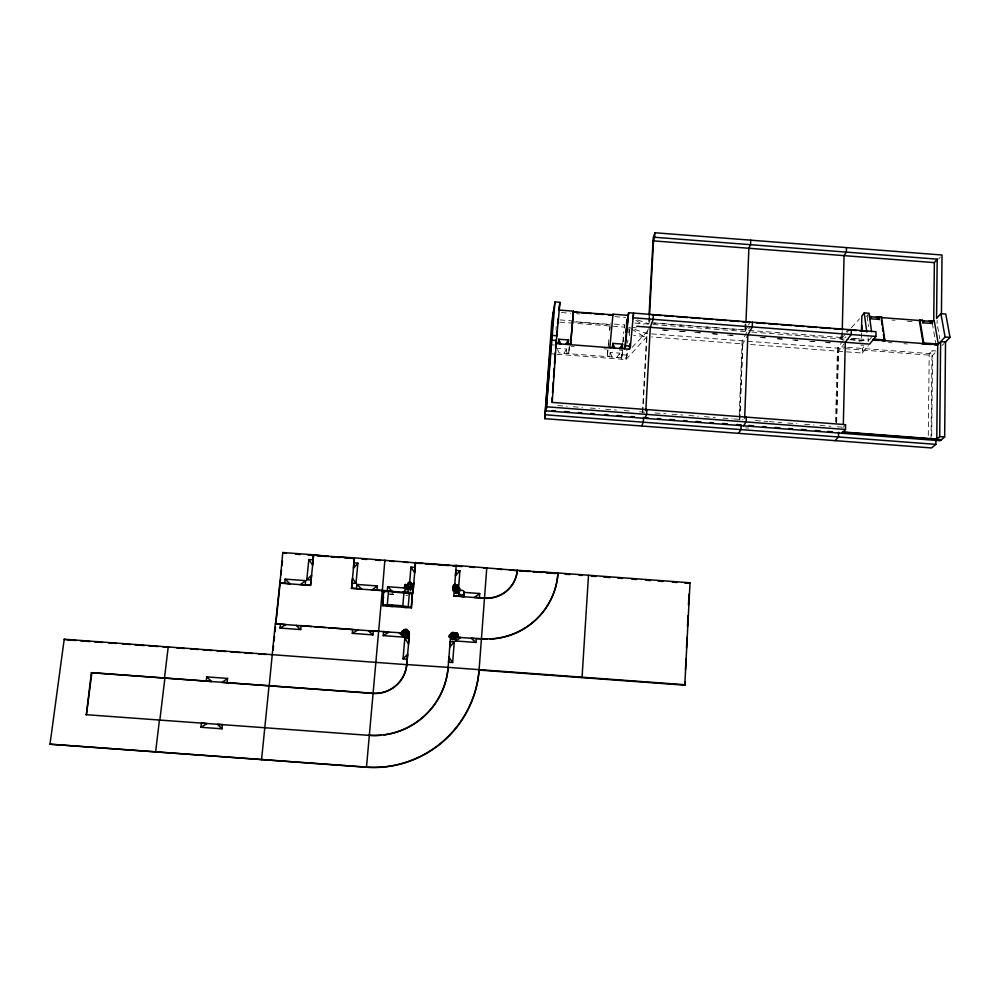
<?xml version="1.0" encoding="UTF-8"?>
<svg xmlns="http://www.w3.org/2000/svg" width="1000" height="1000" viewBox="0 0 1000 1000"><rect width="100%" height="100%" fill="white"/><g stroke="black" fill="none" stroke-linecap="round" stroke-linejoin="round"><path stroke-width="0.75" stroke-dasharray="5 3.75" d="M931.038 439.263L932.013 350.662L936.812 351.025M931.7 435.613L932.575 355.412L935.863 352M937.087 323.525L937.125 320.438M928.275 435.513L929.212 353.587L932.013 350.662M861.462 332.9L861.325 339.038L850.95 338.237M750.512 344.5L862.337 353.05L862.438 348.475L864.163 346.337M841.012 335.988L840.925 339.075L848.5 339.588M841.838 337.863L841.988 331.675M842.225 331.375L842.062 337.55L840.925 339.075L846.112 333.438M835.575 422.137L837.45 348.125L846.012 336.8M836.438 422.612L838.225 351.525M836.663 422.362L838.562 346.65L846.025 347.225M739.225 414.775L742.15 340.825L749.8 327M739.65 419.925L742.638 344.2M739.812 419.663L742.8 343.913L651.612 336.925M745.138 324L744.837 331.7L747.825 326.25M745.913 323.988L745.675 330.163L649.112 322.762L649.45 316.588M642.45 412.075L646.688 333.512L649.5 325.562M642.788 412.575L646.975 336.575L633.7 335.562M648.975 316.625L648.562 324.325L650.512 318.788M557.575 349.487L559.062 352.938L626.487 358.088L627.013 348.875M556 329.55L556.25 326.488M566.725 349.062L563.875 353.3L566.4 352.9L566.725 349.062L557.075 348.325M569.35 346L568.7 353.675L569.338 346.938M388.488 593.913L393.475 594.288L393.562 593.263M607.788 350.475L607.238 356.613L607.962 349.888M608.35 344.35L608.763 339.738M609.6 330.538L610.163 324.412L574.538 321.675M608.1 348.35L608.8 340.675M609.775 329.925L610.062 326.85M610.163 352.388L612.05 356.975L609.812 356.213L610.163 352.388L619.812 353.125L619.45 356.95L616.862 357.35L619.812 353.125M621.213 359.162L622.062 350M622.775 342.362L623.775 331.662M622.438 350.988L621.862 357.137L619.45 356.95M623.3 341.775L623.725 337.175M624.587 327.962L624.875 324.9L610.337 323.775M621.675 357.713L622.9 351.7M557.038 354.275L626.013 359.538L626.725 351.912M627.562 343.038L627.837 340.112M628.775 330.125L629.025 327.45L646.688 333.512L843.587 348.587M626.487 358.088L627.888 350.662M629.288 335.675L630 328.175L628.525 332.812M624.875 324.9L624.2 327.075L575.062 323.312M626.013 359.538L646.975 336.575M748.538 324.938L749.975 322.325M741.975 345.387L747.025 336.337M393.475 594.288L392.125 593.775M846.2 332.038L847.862 329.837M837.325 352.688L844.137 343.775M866.625 316.438L869.05 313.263M871.538 337.212L869.475 339.775L851.25 338.375M862.337 353.05L868.388 345.637M938.6 259.188L940.3 257.087M843.025 427.475L845.612 424.65M847.15 332.3L850.263 328.925M851.3 327.8L859.587 318.775M632.05 347.425L648.688 329.975M942.113 345.538L944.087 343.5M393.462 594.3L389.787 594.263M859.075 341.225L863.637 340.625L863.3 338.038M407.575 595.438L406.062 595.5M850.013 339.688L863.637 340.625M891.862 320.05L894.975 320.288M907.425 321.238L912.087 321.6M561.337 312.55L570.513 313.25M576.638 313.725L579.688 313.95M614.875 316.65L625.575 317.475M653.637 322.9L748.062 330.138M748.787 330.4L845.025 337.788M635 323.1L648.475 324.125M653.062 324.475L747.2 331.7M751.825 332.05L844.25 339.137M850.312 339.6L868.85 341.025M888.512 342.525L891.925 342.788M903.925 343.713L907.3 343.963M559.925 319.913L571.562 320.812M571.375 321.75L610.075 324.725M633.25 327.625L636.237 327.85M663.625 329.95L668.263 330.3M680.612 331.25L685.25 331.6M697.6 332.55L700.688 332.788M713.05 333.738L717.675 334.087M730.037 335.037L733.125 335.275M762.438 337.525L765.525 337.75M777.85 338.7L782.475 339.05M794.812 340L797.887 340.238M811.762 341.3L814.85 341.538M827.188 342.475L830.263 342.713M860.812 345.05L863.838 345.288M559.712 322.137L573.525 323.2M662.3 330L666.963 330.35M679.388 331.3L685.612 331.775M694.925 332.5L699.587 332.85M712.025 333.8L718.238 334.275M727.562 335L732.225 335.35M760.163 337.488L764.812 337.85M777.225 338.8L781.875 339.15M792.738 339.988L797.387 340.337M809.8 341.287L814.45 341.65M825.312 342.488L829.963 342.837M847.513 347.337L933.975 353.95M845.113 348.713L932.575 355.412M551.888 344.812L554.338 345M571.125 346.287L574.237 346.525M603.812 348.775L606.925 349.012M619.375 349.975L622.487 350.213M622.612 354.787L627.463 355.163M566.4 352.9L568.812 353.088M607.4 356.025L609.812 356.213M550.375 353.762L553.975 354.038M557.85 405.575L567.1 406.287M573.263 406.75L582.525 407.45M590.225 408.038L599.487 408.738M605.65 409.2L616.45 410.025M624.163 410.613L631.862 411.188M639.575 411.775L645.75 412.25M655.013 412.95L665.825 413.762M672 414.237L682.812 415.05M688.988 415.525L698.263 416.225M704.438 416.7L715.25 417.512M722.975 418.1L732.237 418.8M733.775 418.925L743.05 419.625M755.387 420.562L767.712 421.5M769.262 421.613L781.587 422.55M787.763 423.013L797.013 423.713M804.712 424.3L813.962 425M820.125 425.475L830.925 426.287M837.087 426.75L843.25 427.225M745.662 427.863L748.725 428.1M637.55 319.9L648.6 323.762M631.512 328.963L646.438 338.088M635.812 320.312L643.4 324.988M937.625 326.6L939.788 338.875M932.312 323.15L935.763 343.113M867.1 315.812L868.55 326.562M868.075 337.925L868.487 340.988"/><path stroke-width="1.5" d="M453.2 590.763C454.425 591.838 454.338 588.513 454.212 590.438M453.188 590.175L457.887 590.575C461.25 591.15 457.562 585.075 459.487 590.212M453.15 589.95L454.2 589.712M453.45 586.888L457.625 587.837L457.6 587.087L453.462 587.475L453.512 585.763M454.25 590.662C455.075 589.375 453.162 585.7 453.162 589.5M453.263 589.75C452.35 587.275 456.2 588.8 453.325 587.688M454.363 587.875L454.35 588.288M454.688 584.1C455.75 586.788 451.413 584.163 455.15 585.05L455.712 585.625L454.688 584.1L454.212 591.587L458.363 591.888L458.3 590.612M936.475 439.35L939.712 436.613L940.638 341.637L945.525 342.013L944.663 436.987L940.212 440.712L546.15 410.85L553.362 311.938M941.438 314.15L942.013 255L654.875 232.75L653.188 238.188L649.062 315.087M652.95 242.662L654.638 237.262L937.188 259.15L934.362 262.625L933.725 321.6L934.287 320.975L928.938 321.225L932.362 323.512L931.9 320.788M937.188 259.15L936.575 318.45L940.913 313.663L945.775 314.037L950 337.375L945.075 342.475M841.975 433.263L845.5 429.462L845.612 424.65L552.2 402.4L556.375 340.5L559.987 302.362L554.963 301.975L551.812 321.525L544.725 418.663L931.562 447.95L935.85 444.363L935.9 439.7M458.55 588.95C458.775 591.688 457.488 590.425 459.438 591.112L459.412 590.1M459.4 590.312L458.413 589.862M458.363 590.262L458.15 587.275L457.375 591.275M459.575 588.15L458.525 588.175L458.45 589.375M459.412 590.825L459.425 589.9M636.763 326.287L869.625 344.125L875.913 336.425L876 331.7L628.6 312.712L624.725 348.212L619.625 348.45L622.625 344.125L612.8 343.375L612.45 347.275L614.712 348.075L612.8 343.375M861.488 331.362L861.825 316.075L864.225 312.887L869.05 313.263L871.575 331.763M838.625 432.262L838.512 436.987L835.113 440.65M842.262 329.825L844.075 255.625M846.462 247.6L846.363 252.113L843.85 255.975M843.325 424.275L845.3 342.262M851.312 329.812L851.2 334.538L845.062 342.562M402.45 633.325L403.537 633.737L403.875 630.25L403.162 633.562L403.512 634.625L404.588 634.012M403.288 632.5L403.488 633.837L403.387 632.5M403.325 631.962C403.75 629.587 401.163 631.788 402.438 633.4M407.275 637L408.438 637.625L407.375 637.325M407.5 636.8C406.675 634.913 409.875 635.425 407.587 635.262M408.537 632.888L407.475 633.55L407.525 632.25M407.75 632.337C406.775 630.65 410.15 631.613 407.65 631.25M407.575 635.763L407.4 635.438M407.612 631.487L407.713 634.038L407.775 631.9L408.825 632.513M408.425 637.4L408.425 637.188M408.512 633.4L408.575 632.337M407.788 632.438L407.775 631.587L407.675 634.212L408.725 634.188L407.688 633.138M412.675 586.05L412.713 587.675L411.675 587.688L411.587 586.763M411.587 586.962L411.662 587.6L411.637 585.962M411.662 585.725L412.812 585.087L411.55 585.125C411.075 580.075 406.675 586.512 407.95 583.138M741.137 426.062L741 429.6L738.487 433.338M745.975 322.438L748.875 248.263M750.75 240.175L750.575 244.688L748.713 248.612M744.65 418.2L747.875 334.8M746.325 417.125L746.15 421.938L743.55 425.8M752.438 322.225L752.262 326.938L747.712 335.1M450.513 636.737L449.45 636.962L449.525 635.675M450.675 634.925L448.125 667.588A73.213 71.988 -41.7 0 1 383.988 734.938M450.525 636.35C451.6 634.725 448.3 635.025 450.712 635.087M453.2 590.675L453.162 589.637M458.375 590.662L458.4 589.587M406.85 664.675L64.212 639.225L50 744.2L366.475 767.25A104.462 102.713 -41.8 0 0 479.075 670.075L684.8 685.163L684.938 682.075M685.512 669.75L686 658.95M686.5 648.162L686.988 637.375M687.487 626.587L687.975 615.8M688.475 605L688.962 594.212M684.8 685.163L690.025 582.775L558.013 572.975A71.475 70.537 2 0 1 481.438 638.737L471.138 638.237L475.975 642.463L476.287 638.362M402.238 632.425L402.337 633.5L406.388 633.225C407.488 646.875 410.125 628.475 406.562 631.138L406.712 634.3L408.525 635.112M403.375 633.138L403.325 631.95M407.4 635.375L407.388 637.112L408.338 637.3M408.713 633.85L408.6 632.038M411.587 587.275L412.738 587M653.388 314.613L653.138 319.337L650.175 327.638M406.037 635.625L406.188 633.475M649.525 315.038L653.512 240.875L934.362 262.625M654.638 237.262L654.875 232.75M645.825 410.7L650.288 327.312M646.862 409.575L646.612 414.387L644.938 418.338M453.212 590.525L453.175 589.438M453.475 587.238L453.462 586.55M555.525 348.188L555.837 343.575L629.425 349.2L629.725 343.837M633.038 318.625L633.562 313.1L630.438 346.163L629.425 349.2M312.925 559.837L312.613 565.212L308.837 559.525L312.925 559.837L313.425 554.8L282.775 552.525L279.962 583.288M458.537 588.8L458.525 589.637M353.787 562.863L353.462 568.25L357.875 563.175L353.787 562.863L354.275 557.837L423.113 563.475M588.5 575.237L582.038 677.625M479.075 670.075L484.487 598.263A30.587 30.188 2 0 0 517.263 570.288L557.9 573.312A71.375 70.45 1.9 0 1 490.125 639.113M453.225 590.3L453.188 589.2M453.45 586.962L453.475 586.312M450.538 636.3L449.462 636.862M477.013 638.675L481.438 638.737M402.45 633.138L402.413 631.912M407.688 633.513L407.612 632.875M407.688 633.475L407.638 632.263M454.237 590.275L454.237 589.275M454.5 586.688L454.65 584.875M453.162 639.138L453.525 638.175M484.475 598.413L486.788 567.688L486.737 568.375L483.663 568.138M408.45 636.925L408.375 636.3M408.663 632.962L408.612 633.888L407.612 633.713M408.938 638.562L408.575 643.95L404.812 638.263L408.938 638.562L409.375 633.438L406.812 664.562A31.375 30.85 -41.6 0 1 372.987 693.425L91.363 672.675L86.375 714.825L91.85 672.887M415.037 567.413L414.675 572.788L410.962 567.112L415.037 567.413L415.475 562.388M551.888 402.038L552.2 397.425M552.513 392.8L553.237 382.038M553.55 377.425L554.175 368.188M554.487 363.575L555.212 352.8M544.725 418.663L550.662 344.725M546.15 410.85L554.963 301.975M449.513 636.6L449.513 635.962M453.237 590.037L453.338 588.787M459.462 590.5L459.588 588.562L458.537 588.587M479.7 593.525L474.275 597.513L479.387 597.575L479.7 593.525L463.638 592.337M411.737 586.375L411.712 587.525M408.462 636.638L408.387 636.013M450.7 634.012L450.5 638.088L454.225 638.775L450.887 638.525L451.125 634.038L450.763 634.75M484.487 598.263L453.837 596L454.5 586.987M454.65 585.887L456.238 565.413L517.225 570.462M454.475 633.55L455.1 635.638L454.475 633.55L451.125 633.3L451.75 635.388M457.875 591.375L457.337 590.375L455.25 590.225L454.538 591.125L457.875 591.375L457.912 592.275L454.588 592.025L455.1 584.125L455.15 585.05M450.887 638.525L451.125 633.3M451.712 639.362L451.375 637.688L453.5 637.85M451.7 633.888L452.362 632.438M455.412 592.775L455.688 591.337M455.225 589.837L455.4 587.775L455.462 589.075M451.312 639.425L451.5 638.1M451.8 633.888L451.912 632.812L453.212 632.812M455.15 592.825L455.312 591.375M455.863 588.775L455.938 587.125L455.838 588.362L457.088 588.45L457.188 587.212L457.113 588.875M453.113 638.737L452.762 639.712L453.5 637.925M455.838 592.35C458.025 592.075 458.075 592.775 455.85 592.75M457.6 587.087L457.762 585.025L455.675 584.875L455.55 587.675L453.312 588.387M453.188 639.462L454.45 633.975L453.837 635.538M453.438 634.212L453.8 632.587M457.625 587.837L457.762 585.025M454.225 638.775L453.612 636.7M457.912 592.275L458.15 587.275L458.2 588.575M452.65 662.5L448.95 657.275L448.512 662.2L452.65 662.5L454.275 641.9L450.15 641.6L449.775 646.988L454.275 641.9M458.375 590.737L459.913 570.737L455.838 570.438L455.45 575.812L459.913 570.737M455.475 634.587L455.737 633.013M454.5 633.875L457.85 634.113L457.013 637.863L454.925 637.712L455.087 635.5M456.012 633.362L455.3 634.412M464.062 596.75L458.938 596.062L459.113 591.45L459.175 593.025M475.975 642.463L455.387 640.95L455.712 636.85L451.512 636.55L450.913 638.112L451.587 637.475M458.938 596.062L459.25 592.013M457.262 634.625L456.788 633.1M457.362 634.625L457.425 633.263M474.075 638.45L454.888 637.112L455.05 635.025L457.188 635.788L457.887 634.862M453.837 596L464.05 596.438L464.263 591.825L464.288 593.4M449.475 637.3L449.462 636.663L449.475 637.3L451.538 636.862L451.087 633.725L454.45 633.975M449.6 635.513L449.637 634.675L449.625 635.325M453.35 588.2L453.3 589.212M453.55 586.188L453.638 585.212L453.562 585.925M449.562 636.025L449.55 635.388M555.837 343.575L556.188 339.963M556.562 335.475L556.938 330.988M557.55 323.5L557.925 319.012M558.725 339.237L560.737 343.95L558.4 343.15L558.725 339.237L568.562 339.988L568.225 343.9L565.65 344.325L568.562 339.988M407.912 588.562L408.325 586.362L410.412 586.512L411.688 588.438L411.875 586.25M407.725 587.25L404.363 587.413L405.087 586.512L407.175 586.663L407.725 587.25L404.387 587L404.588 588.325L411.238 588.812L411.463 586.213M373.312 630.775L372.938 634.888L368.288 630.662L383.625 631.538L383.25 635.638L403.875 637.163L404.475 630.988L406.562 631.138M408.113 588.225L402.725 592.212L407.75 592.275L408.562 587.475M410.863 585.612L410.725 587.825L411.25 583.8L407.912 583.55L408.65 587.675M409.938 583.375C408.612 584 407.887 582.087 409.462 582.312M407.038 634.163L406.987 638.225L404.1 636.737L404.288 634.65L407.463 634.188L407.4 638.263M404.875 630.5L405.075 629.312M408.562 588.913L408.312 587.525L410.1 587.575M408.738 583.862L409 582.325M404.3 637.337L404.288 634.65M404.812 630.763L405.387 629.637M408.225 588.513L408.875 589.3M404.85 633.562C405 637.038 404.113 632.475 406.112 633.65L406.112 635.25M403.038 658.863L407.7 654.237L407.175 659.163L403.038 658.863L404.812 638.263M409.625 582.638L410.962 567.112M391.35 605.612L392.475 605.475L392.4 606.475L411.45 607.888L411.262 607.15L408.175 606.912L409.325 593.663L388.5 591.35L383.625 591.763L382.713 605.763L392.388 606.5M405.5 629.288L406.95 629.5L406.525 630.65M408.288 589L410.475 589.163L410.037 587.587M410.538 584.113L410.475 582.438M406.425 631L406.625 629.412M409.913 589.388L410.575 589.562L410.3 588.038M410.788 584.5L410.4 582.8M411.238 588.812C412.512 585.812 404.613 587.025 408.5 586.512M407.325 630.812L404.012 630.15L407.325 630.812L404.575 631.312L403.875 630.25M411.688 588.438L411.337 584.2L411.962 585.15M407.688 634.925L407.65 630.525M411.55 585.125L411.287 583.387M411.475 587.525L411.763 584.225M411.863 585.525L412.9 585.6M408.75 631.987L407.762 631.7M411.262 607.15L412.4 593.9L409.325 593.663M407.175 659.163L406.725 664.338A31.412 30.888 -41.6 0 1 372.863 693.238L222.188 682.412L227.55 678.413L227.087 682.588M411.45 607.888L412.4 593.9M351.887 583.05L355.975 583.35L352.512 578.325L351.55 588.425L412.95 592.975L413.812 582.863L411.062 585.525M412.95 592.975L415.538 562.737L456.25 565.763M612.812 314.837L573.362 311.812L570.562 344.7L573.488 311.163L558.675 310.025L559.987 302.362M401.863 606.15L401.763 607.163L406.763 607.537M408.175 606.912L402.812 605.788L403.975 592.5M404.988 588.713L404.975 587.675L406.35 587.65M407.5 585.2L405.275 584.45L404.625 587.913M405.55 589.062L405.175 587.65M405.288 587.263L405.275 584.45M402.337 633.5L403.375 633.5M402.463 631.525L403.587 631.287M406.325 587.663L407.238 587.888L406.887 588.825M407.212 586.825L407.35 584.6M405.05 587.725C406.675 587.212 408.175 590.725 406.975 587.788M458.462 588.787L458.525 588.138M459.538 589.675L459.525 588.562M382.713 605.763L383.5 596.95M387.638 586.712L392.488 591.462L387.275 590.763L387.638 586.712L405.188 588.013M382.425 605.013L387.312 604.65L388.5 591.35M387.488 605.087L387.4 606.112L392.4 606.475M449.575 635.75L449.575 635.125M377.388 585.95L372.025 589.938L377.025 590L377.388 585.95L356.912 584.438L356.525 588.488L361.788 589.188L356.912 584.438M382.262 590.7L366.475 767.25M627.8 315.325L612.987 314.188L609.812 347.7L612.45 347.275M412.7 585.763L412.612 587.275M408.413 635.712L408.488 636.35M622.263 348.025L622.625 344.125M351.55 588.425L354.412 558.2L313.625 555.163L310.587 585.4L279.837 583.125L275.562 623.837L358 629.913L352.312 633.362L352.7 629.263M355.975 583.35L357.875 563.175M625.712 332.475L626.138 328.013M626.55 323.537L626.962 319.075M624.525 348.825L625.5 345.788L628.6 312.712M453.587 585.688L453.612 584.8M280.038 628.05L285.863 624.6L280.462 623.95L280.038 628.05L300.7 629.575L301.112 625.462M305.663 580.638L300.338 584.637L305.25 584.688L305.663 580.638L285.15 579.125L284.725 583.175L279.6 582.8M306.788 579.7L311.6 575.288L310.887 580.013L306.788 579.7L308.837 559.525M310.587 585.4L310.887 580.013M280.462 623.95L275.3 623.562L269.163 685.925M269.037 685.825L261.562 759.663M273.05 650.312L273.538 645.688M274.025 641.062L274.513 636.45M275 631.825L275.487 627.2M275.812 624.125L280.5 579.45M280.988 574.825L281.475 570.2M281.962 565.588L282.45 560.962M412.8 586.213L412.738 585.5M408.7 632.413L408.675 631.512M408.512 636.087L408.438 635.45M402.312 631.613L402.413 630.875L403.387 631.45M402.413 631.95L402.525 631.213M221.938 728.812L222.413 724.587L217.5 724.35L221.938 728.812L200.95 727.288L201.425 723.062L207.025 723.587L200.95 727.288M91.363 672.675L206.225 681.062L206.7 676.888L227.55 678.413M159.838 720.163L164.887 678.225M408.85 632.325L407.85 631.925M408.562 635.65L408.512 635.013M403.338 632.925L383 631.75M573.488 311.163L573.3 312.137L577.85 312.488M612.987 314.188L612.725 315.163L608.175 314.812M558.013 572.975L533.775 571.688M641.7 426.012L643.3 422.2L643.562 417.475L648.2 417.837M405.2 588.175L407.238 588.288M408.663 583.413L409.625 583.125M407.238 587.888L405.85 588.013M410.213 587.625L409.625 587.825M932.362 323.512L922.75 322.775L924.15 320.863L932.525 321.5M406.538 630.45L404.738 630.388M881.012 317.55L881.513 316.913L876.213 317.175L879.5 319.45L879.112 316.725M879.5 319.45L869.875 318.712L871.413 316.812L919.35 320.487L919.9 319.862L924.15 320.863M884.038 340.887L884.812 339.975L881.513 316.913M455.012 592.863L455.887 592.775M690.025 582.775L684.788 583.075M922.887 343.862L923.725 342.962L938.312 344.075L934.287 320.975M950 337.375L945.075 337L937.438 344.988L934.35 344.75M411.337 584.2L411.062 587.5M452.3 633.713L451.7 633.513L453.562 633.787M456.925 634.175L455.45 634.062M451.413 639.425L452.738 639.388M457.238 634.288L457.013 634.5M453 639.163L453.762 638.225M455.075 591.425L457.463 591.625L456.512 592.087M404.438 635.125L407.275 634.9M406.1 633.575L405.363 633.525M410.312 589.475L410.487 590.438L410.575 589.562M455.387 640.95L460.863 637.487L457 637M383.25 635.638L388.875 632.188L383.625 631.538M404.988 588.675L406.975 588.812M451.65 638.713L452.125 638.713M451.688 639.038L453 639.1M409.775 588.3L410.562 588.138M408.625 588.475L410.225 588.4M405.5 589.038L407.2 589.275M455.662 591.725L456.8 591.8M455.688 633L456.838 633.088M452.375 633.088L453.512 633.175M455.712 633.337L457.287 633.513M402.962 633.025L399.162 632.938L403.875 637.163M409.425 582.3L410.863 582.525M409.087 589.288L409.963 589.375M452.088 638.7L453.212 638.812M50 744.2L366.2 767.075A104.725 102.975 -41.7 0 0 479.113 669.638M455.55 587.513L457.625 587.675M408.512 584.3L410.588 584.462M407.362 585.188L408.612 585.275M405.462 585.212L407.537 585.363M454.575 590.712L457.9 590.962M407.6 587.263L410.938 587.513M458.875 594.513L464.025 594.888L464.05 596.438M305.25 584.688L310.375 585.075M351.4 588.112L356.525 588.488M377.025 590L387.275 590.763M407.75 592.275L412.875 592.663M479.387 597.575L484.513 597.962A30.625 30.225 2 0 0 517.325 569.95M387.312 604.65L402.812 605.788M454.475 634.288L457.825 634.538M449.625 634.775L451.188 634.788M300.812 625.7L311.637 626.5M314.725 626.725L325.538 627.525M328.638 627.75L351.812 629.45M354.9 629.688L378.587 631.425M453.7 637.075L454.95 637.163M407.362 633.862L407.225 630.487L407.55 631.575M450.825 637.062L454.188 637.312L454.263 638.362L453.675 637.625M404.963 633.913L406.213 634M406.712 634.3L404.625 634.138L404.288 633.075M450.788 637.487L454.15 637.737M404.325 634.788L406.425 634.938M404.1 636.737L407.175 637.525M352.312 633.362L372.938 634.888M369.275 735.438L369.075 735.238A73.3 72.075 -41.6 0 0 448.1 667.375L685.362 684.762M406.812 664.562L448.1 667.375M66.812 639.85L76.1 640.525M80.75 640.863L90.037 641.55M94.688 641.888L102.425 642.463M108.625 642.913L116.363 643.475M122.562 643.938L130.3 644.5M134.95 644.837L144.238 645.525M148.887 645.863L158.175 646.55M162.825 646.888L169.013 647.337L168.225 646.85L164.488 678.012L165.087 678.325M176.75 647.913L184.475 648.475M190.65 648.925L198.388 649.488M203.012 649.837L212.288 650.512M216.925 650.85L226.2 651.538M230.837 651.875L240.113 652.55M244.75 652.887L252.475 653.462M258.663 653.913L266.388 654.475M85.862 714.663L369.212 735.375A73.213 71.988 -41.7 0 0 381.037 735.263M545.438 414.787L935.85 444.363M328.825 556.475L313.425 554.8M331.85 556.688L354.275 557.837M426.125 563.7L450.238 565.487M453.25 565.712L456.238 565.413M520.237 570.688L530.763 571.462M286.337 553.488L282.775 552.525M295.6 554.175L300.225 554.513M307.95 555.087L314.113 555.55M317.2 555.775L326.463 556.462M331.087 556.812L340.35 557.5M344.975 557.837L354.237 558.525M361.95 559.1L366.575 559.45M375.838 560.138L380.462 560.475M389.712 561.163L394.338 561.512M403.575 562.188L408.2 562.537M414.363 563L420.513 563.45M425.138 563.8L434.375 564.475M439 564.825L448.237 565.513M452.863 565.85L462.1 566.538M469.8 567.112L474.425 567.45M497.5 569.175L502.113 569.513M509.8 570.087L515.95 570.538M519.025 570.763L528.25 571.45M532.863 571.8L542.075 572.475M546.688 572.825L555.913 573.513M565.138 574.188L569.75 574.538M578.975 575.225L582.05 575.45M591.312 576.138L595.988 576.487M603.775 577.062L610.013 577.525M617.8 578.1L622.475 578.45M631.812 579.15L636.487 579.487M645.837 580.188L650.512 580.538M658.3 581.112L662.975 581.462M672.325 582.15L677 582.5M455.525 587.1L457.6 587.25M651.912 314.8L661.25 315.512M664.362 315.75L673.713 316.475M676.825 316.712L687.712 317.55M690.825 317.787L700.163 318.5M703.288 318.738L712.625 319.462M715.738 319.7L726.625 320.538M729.737 320.775L739.087 321.488M742.2 321.725L749.975 322.325M756.188 322.8L765.512 323.512M768.625 323.75L777.938 324.475M781.05 324.712L791.925 325.55M795.037 325.788L804.35 326.5M807.463 326.737L816.787 327.45M819.887 327.688L830.763 328.525M833.875 328.762L843.2 329.475M847.862 329.837L856.888 330.525M859.887 330.763L867.412 331.337M580.875 312.725L591.487 313.538M594.525 313.775L603.625 314.462M633.288 317.812L875.913 336.425M873.138 339.075L884.812 339.975M872.812 339.7L937.725 344.675L936.775 439.1L843.138 432M872.562 340.012L878.737 340.487M881.825 340.725L884.925 340.962M921.988 343.8L931.263 344.513M552.212 335.438L557.2 335.812M551.438 340.125L556.375 340.5M625.5 345.788L630.438 346.163M555.938 342.962L558.4 343.15M568.225 343.9L570.688 344.087M546.888 406.825L845.5 429.462M939.712 436.613L944.663 436.987M842.9 432.262L941.4 439.725M552.2 410.562L555.3 410.788M564.587 411.5L569.237 411.85M578.525 412.55L581.625 412.788M590.913 413.488L594.012 413.725M604.85 414.55L607.938 414.775M617.238 415.487L621.875 415.838M631.175 416.538L634.263 416.775M657.5 418.537L660.6 418.775M669.9 419.475L674.55 419.825M683.85 420.538L686.95 420.763M696.237 421.475L700.888 421.825M710.188 422.525L713.288 422.762M722.588 423.462L727.237 423.825M736.538 424.525L741.175 424.875M748.913 425.462L753.55 425.812M762.837 426.525L765.925 426.75M775.212 427.463L779.85 427.812M789.137 428.512L792.225 428.75M801.5 429.45L806.15 429.8M815.425 430.5L820.062 430.85M827.8 431.438L832.438 431.788M841.712 432.5L844.788 432.725M855.575 433.55L858.65 433.775M867.887 434.475L870.975 434.712M881.75 435.525L884.837 435.763M894.075 436.463L898.7 436.812M907.938 437.512L911.012 437.75M920.263 438.45L924.875 438.8M452.887 632.45L453.713 632.55M206.225 681.062L211.775 681.65L206.7 676.888M452.713 639.4L453.562 639.55M284.725 583.175L290.087 583.875L285.15 579.125M403.137 606.487L403.775 606.575M409.913 583.387L410.65 583.5M409.75 588.325L410.613 588.488M409.775 588.562L408.812 588.513M453.787 638.488L452.975 638.9M406.438 629.725L406.95 629.837M451.812 638.5L453.65 638.513M453.462 633.188L453.963 633.3M456.7 591.487L457.388 591.688M453.638 632.55L453.75 633.962M156.438 752.062L155.612 751.838L159.438 720.013L160.05 720.238M871.413 316.812L869.5 315.988L869.875 318.712M64.212 639.225L65.263 639.738M296.175 625.363L300.7 629.575M456.812 591.163L457.475 591.938M456.725 591.237L457.238 591.95M451.125 634.038L451.7 634.775M410.688 587.663L411.275 588.4M457.362 591.112L457.95 591.862M382.312 590.862L384.875 560.112L385.1 560.825M383.625 591.763L383.9 592.55M403.587 633.587L403.925 634.65M406.388 637.5L406.375 634.8L406.562 635.413M407.362 630.4L407.587 631.163M404.363 587.413L404.588 588.325M407.175 586.663L407.362 587.413M940.913 313.663L945.075 337M922.3 320.05L922.75 322.775M919.9 319.862L923.725 342.962M919.35 320.487L923.162 343.562M881.45 320.613L882.1 325.225M882.537 328.3L882.987 331.375M883.425 334.438L884.3 340.588M864.225 312.887L866.8 332.113M861.625 325.238L862.375 330.988M402.45 633.837L402.337 633.188M451.763 635.525L451.675 634.462L453.775 634.612L453.688 637.75M454.925 636.825L454.925 637.712M454.4 587L454.475 588.3M454.812 587.025L454.888 588.325M457.85 634.113L457.863 635.275M457.475 587.925L457.525 589.062M487.2 639.188A71.375 70.45 1.9 0 1 481.413 639M456.1 593.175L457.062 593.513L456.15 593.062M455.025 635.575L453.775 635.487L455.025 635.575M460.387 595.062A2.587 2.562 -8.7 0 0 464.137 592.625A2.587 2.562 -8.7 0 0 460.15 590.638A2.587 2.562 -8.7 0 0 460.387 595.062"/></g></svg>
